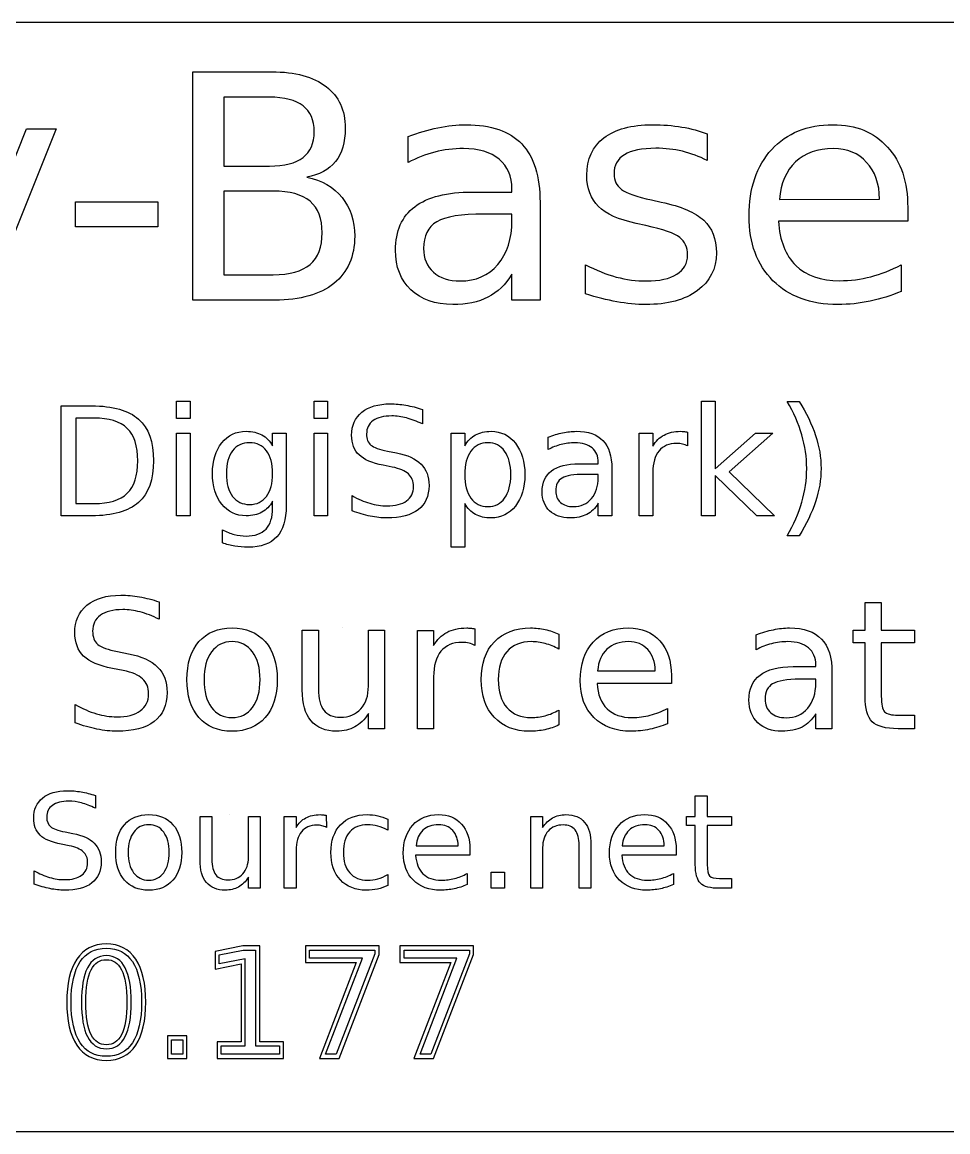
# Model space of a CAD drawing. Extents: x 9 to 461, y 6 to 31.
# Drawn here: x 81.01 to 101.88, y 5.5 to 30.5 of the extents above; entities that cross this region are included whole.
import ezdxf

# ---------------------------------------------------------------- set-up
doc = ezdxf.new("R2010")
doc.units = 0
doc.layers.get('0').update_dxf_attribs({"linetype": 'CONTINUOUS'})

msp = doc.modelspace()

# ---------------------------------------------------------------- linework, layer by layer
at = {"color": 7}
for p, q in [((13.675, 30.5), (153.675, 30.5)), ((82.908203, 9.732375), (82.908203, 9.732422)), ((82.908203, 9.636722), (82.908203, 9.636722)), ((85.984375, 9.687502), (85.359375, 9.562502)), ((85.359375, 9.562502), (85.359375, 9.164064)), ((85.453125, 9.484375), (85.994141, 9.593752)), ((86.367188, 9.6875), (85.984375, 9.687502)), ((85.994141, 9.593752), (86.271484, 9.593752)), ((86.271484, 9.593752), (86.271484, 7.433596)), ((86.367188, 7.527344), (86.367188, 9.6875)), ((87.394531, 9.687502), (87.394531, 9.640632)), ((89.056641, 9.6875), (87.394531, 9.687502)), ((87.394531, 9.640632), (87.394531, 9.316413)), ((87.490234, 9.593752), (88.962891, 9.593752)), ((87.490234, 9.410156), (87.490234, 9.593752)), ((88.962891, 9.509772), (88.091797, 7.25)), ((88.962891, 9.593752), (88.962891, 9.509772)), ((89.056641, 9.492195), (89.056641, 9.6875)), ((89.525391, 9.687502), (89.525391, 9.640632)), ((91.1875, 9.6875), (89.525391, 9.687502)), ((89.525391, 9.640632), (89.525391, 9.316413)), ((89.619141, 9.593752), (91.091797, 9.593752)), ((89.619141, 9.410156), (89.619141, 9.593752)), ((91.091797, 9.509772), (90.222656, 7.25)), ((91.091797, 9.593752), (91.091797, 9.509772)), ((91.1875, 9.492188), (91.1875, 9.6875)), ((82.908203, 9.470705), (82.908203, 9.470705)), ((82.908203, 9.376955), (82.908203, 9.376955)), ((85.359375, 9.164064), (85.945312, 9.281252)), ((85.453125, 9.28125), (85.453125, 9.484375)), ((86.039062, 9.398438), (85.453125, 9.28125)), ((85.945312, 9.281252), (85.945312, 7.527346)), ((86.039062, 7.433594), (86.039062, 9.398438)), ((87.394531, 9.316413), (88.542969, 9.316413)), ((88.681641, 9.410156), (87.490234, 9.410156)), ((88.542969, 9.316413), (87.710938, 7.154304)), ((87.849609, 7.25), (88.681641, 9.410156)), ((88.158203, 7.154304), (89.056641, 9.492195)), ((89.525391, 9.316413), (90.673828, 9.316413)), ((90.8125, 9.410156), (89.619141, 9.410156)), ((90.673828, 9.316413), (89.841797, 7.154304)), ((89.980469, 7.25), (90.8125, 9.410156)), ((90.287109, 7.154304), (91.1875, 9.492188)), ((84.722656, 7.664067), (84.283203, 7.664063)), ((84.283203, 7.664063), (84.283203, 7.617193)), ((84.283203, 7.617193), (84.283203, 7.154302)), ((84.378906, 7.570313), (84.628906, 7.570313)), ((84.378906, 7.25), (84.378906, 7.570313)), ((84.628906, 7.570313), (84.628906, 7.25)), ((84.722656, 7.154302), (84.722656, 7.664067)), ((85.945312, 7.527346), (85.40625, 7.527346)), ((85.40625, 7.527346), (85.40625, 7.480476)), ((86.904297, 7.527344), (86.367188, 7.527344)), ((86.904297, 7.154304), (86.904297, 7.527344)), ((82.240234, 7.453125), (82.240234, 7.451125)), ((84.628906, 7.25), (84.378906, 7.25)), ((85.40625, 7.480476), (85.40625, 7.154304)), ((85.5, 7.25), (85.5, 7.433594)), ((85.5, 7.433594), (86.039062, 7.433594)), ((86.810547, 7.25), (85.5, 7.25)), ((86.271484, 7.433596), (86.810547, 7.433596)), ((86.810547, 7.433596), (86.810547, 7.25)), ((88.091797, 7.25), (87.849609, 7.25)), ((90.222656, 7.25), (89.980469, 7.25)), ((84.283203, 7.154302), (84.722656, 7.154302)), ((85.40625, 7.154304), (86.904297, 7.154304)), ((87.710938, 7.154304), (88.158203, 7.154304)), ((89.841797, 7.154304), (90.287109, 7.154304)), ((153.675, 5.5), (13.675, 5.5))]:
    msp.add_line(p, q, dxfattribs=at)
at = {"color": 3}
for p, q in [((84.858388, 29.38199), (86.636057, 29.38199)), ((84.858388, 24.238462), (84.858388, 29.38199)), ((85.554297, 28.810104), (85.554297, 27.259811)), ((86.584381, 28.810104), (85.554297, 28.810104)), ((79.900895, 25.079066), (81.106679, 28.096969)), ((81.778472, 28.096969), (80.083485, 23.880173)), ((81.106679, 28.096969), (81.778472, 28.096969)), ((89.709082, 27.335604), (89.709082, 27.921269)), ((96.454579, 27.983281), (96.454579, 27.383835)), ((96.454579, 27.983281), (96.454579, 27.983281)), ((85.554297, 27.259811), (86.584381, 27.259811)), ((85.554297, 26.694816), (85.554297, 24.810348)), ((86.670508, 26.694816), (85.554297, 26.694816)), ((91.162913, 26.674145), (92.051747, 26.674145)), ((92.051747, 26.674145), (92.051747, 26.736157)), ((98.080664, 26.50878), (100.340646, 26.512225)), ((82.20911, 26.453659), (84.066016, 26.453659)), ((82.20911, 25.888663), (82.20911, 26.453659)), ((84.066016, 26.453659), (84.066016, 25.888663)), ((92.685645, 26.439878), (92.685645, 24.238462)), ((92.685645, 26.439878), (92.685645, 26.439878)), ((95.200564, 26.495), (95.417605, 26.446769)), ((100.974544, 26.32619), (100.974544, 26.016132)), ((100.974544, 26.32619), (100.974544, 26.32619)), ((92.051747, 26.178051), (91.421295, 26.178051)), ((92.051747, 26.036802), (92.051747, 26.178051)), ((100.974544, 26.016132), (98.059993, 26.016132)), ((84.066016, 25.888663), (82.20911, 25.888663)), ((95.073096, 25.916226), (94.85261, 25.9679)), ((93.712283, 24.37971), (93.712283, 25.034278)), ((100.826405, 25.034277), (100.826405, 24.434831)), ((85.554297, 24.810348), (86.670508, 24.810348)), ((92.051747, 24.238462), (92.051747, 24.824129)), ((86.704959, 24.238462), (84.858388, 24.238462)), ((92.685645, 24.238462), (92.051747, 24.238462)), ((81.888231, 21.856418), (82.577046, 21.856418)), ((81.888231, 19.378342), (81.888231, 21.856418)), ((84.490792, 21.960986), (84.796195, 21.960986)), ((84.490792, 21.574253), (84.490792, 21.960986)), ((84.796195, 21.960986), (84.796195, 21.574253)), ((87.591292, 21.960986), (87.896695, 21.960986)), ((87.591292, 21.574253), (87.591292, 21.960986)), ((87.896695, 21.960986), (87.896695, 21.574253)), ((90.032853, 21.775088), (90.032853, 21.448108)), ((90.032855, 21.775087), (90.032853, 21.775088)), ((96.323484, 21.960986), (96.630547, 21.960986)), ((96.323484, 19.378342), (96.323484, 21.960986)), ((96.630547, 21.960986), (96.630547, 20.435632)), ((98.258807, 21.957666), (98.524374, 21.957666)), ((98.258807, 21.957666), (98.258807, 21.957666)), ((82.22351, 21.580892), (82.22351, 19.653868)), ((82.6285, 21.580892), (82.22351, 21.580892)), ((84.796195, 21.574253), (84.490792, 21.574253)), ((87.896695, 21.574253), (87.591292, 21.574253)), ((96.009781, 21.265516), (96.011442, 20.951829)), ((84.490792, 21.237314), (84.796195, 21.237314)), ((84.490792, 19.378342), (84.490792, 21.237314)), ((84.796195, 21.237314), (84.796195, 19.378342)), ((86.656827, 20.955145), (86.656827, 21.23731)), ((86.656827, 21.23731), (86.962229, 21.23731)), ((86.962229, 21.23731), (86.962229, 19.609053)), ((87.591292, 21.237314), (87.896695, 21.237314)), ((87.591292, 19.378342), (87.591292, 21.237314)), ((87.896695, 21.237314), (87.896695, 19.378342)), ((90.680176, 18.671268), (90.680176, 21.237314)), ((90.680176, 21.237314), (90.987238, 21.237314)), ((90.987238, 21.237314), (90.987238, 20.955149)), ((92.869448, 20.870508), (92.869448, 21.152674)), ((94.922615, 19.378349), (94.922615, 21.237321)), ((94.922615, 21.237321), (95.229677, 21.237321)), ((95.229677, 21.237321), (95.229677, 20.948517)), ((96.630547, 20.435632), (97.541775, 21.237314)), ((97.931828, 21.237314), (96.945908, 20.367581)), ((97.541775, 21.237314), (97.931828, 21.237314)), ((89.247771, 20.837299), (89.450266, 20.795799)), ((89.352338, 20.477126), (89.148183, 20.516966)), ((93.569882, 20.551818), (93.99811, 20.551818)), ((93.99811, 20.551818), (93.99811, 20.581698)), ((86.656827, 20.329405), (86.656827, 20.329405)), ((92.026271, 20.306168), (92.026271, 20.306168)), ((93.99811, 20.312804), (93.694367, 20.312807)), ((93.99811, 20.244754), (93.99811, 20.312804)), ((94.303512, 20.438967), (94.303512, 20.438952)), ((94.303512, 20.438952), (94.303512, 19.378342)), ((95.229677, 20.357629), (95.229677, 19.378349)), ((97.574971, 19.378342), (96.630547, 20.286251)), ((96.630547, 20.286251), (96.630547, 19.378342)), ((96.945908, 20.367581), (97.973323, 19.378342)), ((88.447749, 19.487884), (88.447749, 19.833122)), ((82.22351, 19.653868), (82.6285, 19.653868)), ((86.656827, 19.554276), (86.656827, 19.705318)), ((90.987238, 19.657188), (90.987238, 18.671268)), ((90.987238, 19.657188), (90.987238, 19.657188)), ((93.99811, 19.378342), (93.99811, 19.660507)), ((82.577046, 19.378342), (81.888231, 19.378342)), ((84.796195, 19.378342), (84.490792, 19.378342)), ((87.896695, 19.378342), (87.591292, 19.378342)), ((94.303512, 19.378342), (93.99811, 19.378342)), ((95.229677, 19.378349), (94.922615, 19.378349)), ((96.630547, 19.378342), (96.323484, 19.378342)), ((97.973323, 19.378342), (97.574971, 19.378342)), ((85.524845, 18.769198), (85.524845, 19.0663)), ((98.524374, 18.930197), (98.258807, 18.930197)), ((90.987238, 18.671268), (90.680176, 18.671268)), ((84.098504, 17.439572), (84.098504, 17.049713)), ((84.098504, 17.439559), (84.098504, 17.439572)), ((100.01345, 16.798383), (100.01345, 17.427698)), ((100.01345, 17.427698), (100.379561, 17.427698)), ((100.379561, 17.427698), (100.379561, 16.798383)), ((85.743033, 16.851815), (85.743033, 16.851815)), ((87.324239, 15.456635), (87.324239, 16.798383)), ((87.324239, 16.798383), (87.688371, 16.798383)), ((87.688371, 16.798383), (87.688371, 15.470488)), ((88.240507, 16.851815), (88.240507, 16.851815)), ((88.816389, 15.541731), (88.816389, 16.798383)), ((88.816389, 16.798383), (89.180521, 16.798383)), ((89.180521, 16.798383), (89.180521, 14.581926)), ((89.920657, 14.581922), (89.920657, 16.798379)), ((89.920657, 16.798379), (90.286768, 16.798379)), ((90.286768, 16.798379), (90.286768, 16.454036)), ((91.216891, 16.832062), (91.218867, 16.457998)), ((99.746288, 16.515389), (99.746288, 16.798383)), ((99.746288, 16.798383), (100.01345, 16.798383)), ((100.379561, 16.798383), (101.129594, 16.798383)), ((101.129594, 16.798383), (101.129594, 16.515389)), ((85.743033, 16.543094), (85.743033, 16.543094)), ((93.11275, 16.713295), (93.11275, 16.713286)), ((93.11275, 16.713286), (93.11275, 16.372902)), ((97.557531, 16.361023), (97.557531, 16.69745)), ((100.01345, 16.515389), (99.746288, 16.515389)), ((100.01345, 15.31217), (100.01345, 16.515389)), ((101.129594, 16.515389), (100.379561, 16.515389)), ((100.379561, 16.515389), (100.379561, 15.31217)), ((83.162447, 16.321446), (83.403882, 16.271966)), ((98.903237, 15.981065), (98.903237, 16.016685)), ((83.287123, 15.891992), (83.043708, 15.939492)), ((93.983497, 15.886073), (95.281707, 15.888052)), ((95.645839, 15.781187), (95.645839, 15.603079)), ((95.645839, 15.781181), (95.645839, 15.781187)), ((98.39266, 15.981065), (98.903237, 15.981065)), ((99.267369, 15.846494), (99.267369, 14.581926)), ((99.267369, 15.846489), (99.267369, 15.846494)), ((90.286768, 15.74952), (90.286768, 14.581922)), ((95.645839, 15.603079), (93.971623, 15.603079)), ((98.903237, 15.696093), (98.541084, 15.696091)), ((98.903237, 15.614953), (98.903237, 15.696093)), ((87.324239, 15.456635), (87.324239, 15.456635)), ((82.208579, 14.712526), (82.208579, 15.124154)), ((93.11275, 15.003454), (93.11275, 14.667027)), ((95.560743, 15.039067), (95.560743, 14.694725)), ((88.816389, 14.581926), (88.816389, 14.922311)), ((98.903237, 14.581926), (98.903237, 14.918353)), ((100.755565, 14.886689), (101.129592, 14.886689)), ((101.129592, 14.886689), (101.129592, 14.581926)), ((89.180521, 14.581926), (88.816389, 14.581926)), ((90.286768, 14.581922), (89.920657, 14.581922)), ((99.267369, 14.581926), (98.903237, 14.581926)), ((101.129592, 14.581926), (100.755565, 14.581926)), ((82.661255, 13.075518), (82.661262, 13.075529)), ((82.661262, 13.075529), (82.661262, 12.790439)), ((96.186405, 12.60665), (96.186405, 13.066846)), ((96.186405, 13.066846), (96.45413, 13.066846)), ((96.45413, 13.066846), (96.45413, 12.60665)), ((83.863852, 12.645723), (83.863852, 12.645723)), ((85.020131, 11.625476), (85.020131, 12.60665)), ((85.020131, 12.60665), (85.286408, 12.60665)), ((85.286408, 12.60665), (85.286408, 11.635606)), ((85.690165, 12.645723), (85.690165, 12.645723)), ((86.111284, 11.687704), (86.111284, 12.60665)), ((86.111284, 12.60665), (86.377562, 12.60665)), ((86.377562, 12.60665), (86.377562, 10.985832)), ((86.918803, 10.985831), (86.918803, 12.60665)), ((86.918803, 12.60665), (87.186527, 12.60665)), ((87.186527, 12.60665), (87.186527, 12.354844)), ((87.866696, 12.631295), (87.868139, 12.357738)), ((89.253069, 12.544427), (89.253069, 12.544422)), ((89.253069, 12.544422), (89.253069, 12.295511)), ((92.475892, 10.985832), (92.475892, 12.60665)), ((92.475892, 12.60665), (92.743616, 12.60665)), ((92.743616, 12.60665), (92.743616, 12.354844)), ((95.991039, 12.399706), (95.991039, 12.60665)), ((95.991039, 12.60665), (96.186405, 12.60665)), ((96.45413, 12.60665), (97.002603, 12.60665)), ((97.002603, 12.60665), (97.002603, 12.399706)), ((81.976754, 12.257879), (82.153307, 12.221699)), ((83.863852, 12.419966), (83.863852, 12.419966)), ((96.186405, 12.399706), (95.991039, 12.399706)), ((96.186405, 11.519833), (96.186405, 12.399706)), ((97.002603, 12.399706), (96.45413, 12.399706)), ((96.45413, 12.399706), (96.45413, 11.519834)), ((82.067921, 11.943848), (81.88992, 11.978578)), ((87.186524, 11.839655), (87.186524, 10.985831)), ((89.889819, 11.939513), (90.839154, 11.94096)), ((91.105432, 11.86281), (91.105432, 11.732566)), ((91.105432, 11.862809), (91.105432, 11.86281)), ((92.74362, 11.901883), (92.74362, 10.985832)), ((93.567049, 10.985832), (93.567049, 11.955428)), ((93.833326, 11.964113), (93.833326, 11.964111)), ((93.833326, 11.964111), (93.833326, 10.985832)), ((94.538092, 11.939513), (95.487428, 11.94096)), ((95.753705, 11.86281), (95.753705, 11.732566)), ((95.753705, 11.862809), (95.753705, 11.86281)), ((85.020127, 11.625476), (85.020131, 11.625476)), ((91.105432, 11.732566), (89.881136, 11.732566)), ((95.753705, 11.732566), (94.529409, 11.732566)), ((81.279223, 11.081338), (81.279223, 11.382347)), ((89.253069, 11.294086), (89.253069, 11.048069)), ((91.043204, 11.32013), (91.043204, 11.068324)), ((91.5801, 11.35341), (91.88545, 11.35341)), ((91.5801, 10.985832), (91.5801, 11.35341)), ((91.88545, 11.35341), (91.88545, 10.985832)), ((95.691477, 11.32013), (95.691477, 11.068324)), ((86.111284, 10.985832), (86.111284, 11.234743)), ((96.729085, 11.208694), (97.002598, 11.208694)), ((97.002598, 11.208694), (97.002598, 10.985831)), ((86.377562, 10.985832), (86.111284, 10.985832)), ((87.186524, 10.985831), (86.918803, 10.985831)), ((91.88545, 10.985832), (91.5801, 10.985832)), ((92.74362, 10.985832), (92.475892, 10.985832)), ((93.833326, 10.985832), (93.567049, 10.985832)), ((97.002598, 10.985831), (96.72909, 10.985831))]:
    msp.add_line(p, q, dxfattribs=at)
for points in [[(86.636057, 29.38199), (87.166602, 29.38199), (87.57542, 29.271747), (87.862511, 29.051261)], [(87.862511, 29.051261), (88.149602, 28.830775), (88.293148, 28.517271), (88.293148, 28.11075)], [(87.342302, 28.617179), (87.176937, 28.745796), (86.924297, 28.810104), (86.584381, 28.810104)], [(87.593794, 28.034958), (87.593794, 28.294488), (87.509963, 28.488562), (87.342302, 28.617179)], [(87.342302, 27.449291), (87.509963, 27.577908), (87.593794, 27.77313), (87.593794, 28.034958)], [(88.293148, 28.11075), (88.293148, 27.796098), (88.219653, 27.545754), (88.072662, 27.359719)], [(89.709082, 27.921269), (89.941052, 28.010842), (90.166132, 28.077447), (90.384321, 28.121085)], [(90.384321, 28.121085), (90.60251, 28.16702), (90.814958, 28.189987), (91.021664, 28.189987)], [(91.021664, 28.189987), (91.579769, 28.189987), (91.996626, 28.045293), (92.272233, 27.755905)], [(94.125695, 27.893709), (94.382928, 28.091227), (94.748108, 28.189987), (95.221235, 28.189987)], [(95.221235, 28.189987), (95.455502, 28.189987), (95.675988, 28.172761), (95.882693, 28.13831)], [(95.882693, 28.13831), (96.089399, 28.103859), (96.280028, 28.052183), (96.454579, 27.983281)], [(97.908409, 27.631881), (98.250622, 28.003952), (98.711116, 28.189987), (99.289892, 28.189987)], [(99.289892, 28.189987), (99.808953, 28.189987), (100.21892, 28.022326), (100.519791, 27.687003)], [(92.272233, 27.755905), (92.547841, 27.466517), (92.685645, 27.027841), (92.685645, 26.439878)], [(93.739844, 27.053105), (93.739844, 27.415989), (93.868461, 27.69619), (94.125695, 27.893709)], [(90.311974, 27.573315), (90.102972, 27.520491), (89.902008, 27.441253), (89.709082, 27.335604)], [(90.956207, 27.652552), (90.735721, 27.652552), (90.520977, 27.62614), (90.311974, 27.573315)], [(91.762359, 27.411396), (91.57173, 27.572167), (91.303013, 27.652552), (90.956207, 27.652552)], [(94.587337, 27.514748), (94.43116, 27.418286), (94.353071, 27.273592), (94.353071, 27.080666)], [(95.297027, 27.659442), (94.982375, 27.659442), (94.745812, 27.611211), (94.587337, 27.514748)], [(95.896474, 27.59054), (95.703549, 27.636475), (95.503733, 27.659442), (95.297027, 27.659442)], [(96.454579, 27.383835), (96.275434, 27.475704), (96.089399, 27.544606), (95.896474, 27.59054)], [(97.398535, 26.12982), (97.398535, 26.761421), (97.568493, 27.262108), (97.908409, 27.631881)], [(99.296782, 27.652552), (98.943086, 27.652552), (98.65944, 27.552644), (98.445844, 27.352829)], [(100.047813, 27.342493), (99.859481, 27.549199), (99.609137, 27.652552), (99.296782, 27.652552)], [(100.519791, 27.687003), (100.82296, 27.353977), (100.974544, 26.900373), (100.974544, 26.32619)], [(86.584381, 27.259811), (86.924297, 27.259811), (87.176937, 27.322971), (87.342302, 27.449291)], [(88.072662, 27.359719), (87.925671, 27.173684), (87.709779, 27.057699), (87.424984, 27.011764)], [(92.051747, 26.736157), (92.051747, 27.027842), (91.955284, 27.252921), (91.762359, 27.411396)], [(98.445844, 27.352829), (98.234545, 27.153013), (98.112818, 26.871664), (98.080664, 26.50878)], [(100.340646, 26.512225), (100.336053, 26.859032), (100.238442, 27.135788), (100.047813, 27.342493)], [(87.424984, 27.011764), (87.767197, 26.938269), (88.032469, 26.784388), (88.220801, 26.550121)], [(94.001671, 26.346861), (93.82712, 26.519116), (93.739844, 26.75453), (93.739844, 27.053105)], [(94.353071, 27.080666), (94.353071, 26.933675), (94.409341, 26.817691), (94.521881, 26.732712)], [(87.500776, 26.463994), (87.321631, 26.617875), (87.044875, 26.694816), (86.670508, 26.694816)], [(88.220801, 26.550121), (88.41143, 26.318152), (88.506744, 26.027615), (88.506744, 25.678512)], [(89.860667, 26.343416), (90.152352, 26.563902), (90.586434, 26.674145), (91.162913, 26.674145)], [(94.521881, 26.732712), (94.63442, 26.650029), (94.860648, 26.570792), (95.200564, 26.495)], [(87.772939, 25.754304), (87.772939, 26.075847), (87.682218, 26.31241), (87.500776, 26.463994)], [(89.426585, 25.361564), (89.426585, 25.795646), (89.571279, 26.12293), (89.860667, 26.343416)], [(94.85261, 25.9679), (94.459869, 26.050583), (94.176223, 26.176903), (94.001671, 26.346861)], [(95.417605, 26.446769), (95.867764, 26.350306), (96.18701, 26.213651), (96.375342, 26.036803)], [(90.35676, 26.002351), (90.159241, 25.885218), (90.060482, 25.685402), (90.060482, 25.402905)], [(91.421295, 26.178051), (90.909124, 26.178051), (90.554279, 26.119485), (90.35676, 26.002351)], [(91.731353, 25.04117), (91.944949, 25.291513), (92.051747, 25.623391), (92.051747, 26.036802)], [(96.375342, 26.036803), (96.565971, 25.862251), (96.661285, 25.617649), (96.661285, 25.302997)], [(97.93597, 24.67599), (97.57768, 25.034279), (97.398535, 25.518889), (97.398535, 26.12982)], [(98.059993, 26.016132), (98.087553, 25.579753), (98.218467, 25.246727), (98.452734, 25.017054)], [(87.500776, 25.04117), (87.682218, 25.197347), (87.772939, 25.435059), (87.772939, 25.754304)], [(95.834462, 25.650954), (95.719625, 25.742823), (95.465837, 25.831247), (95.073096, 25.916226)], [(88.506744, 25.678512), (88.506744, 25.219166), (88.350566, 24.864321), (88.038211, 24.613978)], [(96.010162, 25.254768), (96.010162, 25.427023), (95.951595, 25.559085), (95.834462, 25.650954)], [(89.774539, 24.469284), (89.54257, 24.692067), (89.426585, 24.989493), (89.426585, 25.361564)], [(90.060482, 25.402905), (90.060482, 25.177825), (90.133977, 24.99868), (90.280968, 24.86547)], [(95.769005, 24.820686), (95.929776, 24.924039), (96.010162, 25.068733), (96.010162, 25.254768)], [(96.661285, 25.302997), (96.661285, 24.944707), (96.518888, 24.661061), (96.234093, 24.452058)], [(86.670508, 24.810348), (87.044875, 24.810348), (87.321631, 24.887289), (87.500776, 25.04117)], [(90.887305, 24.669099), (91.238705, 24.669099), (91.520054, 24.793123), (91.731353, 25.04117)], [(93.712283, 25.034278), (93.94655, 24.912551), (94.177371, 24.820682), (94.404747, 24.758671)], [(98.452734, 25.017054), (98.689297, 24.789678), (99.01773, 24.67599), (99.438031, 24.67599)], [(100.144276, 24.76556), (100.373949, 24.825273), (100.601325, 24.914846), (100.826405, 25.034277)], [(90.280968, 24.86547), (90.430256, 24.734556), (90.632368, 24.669099), (90.887305, 24.669099)], [(92.051747, 24.824129), (91.907053, 24.589862), (91.72676, 24.416459), (91.510867, 24.303919)], [(94.404747, 24.758671), (94.632124, 24.698958), (94.857203, 24.669101), (95.079986, 24.669101)], [(95.079986, 24.669101), (95.378561, 24.669101), (95.608234, 24.719629), (95.769005, 24.820686)], [(99.438031, 24.67599), (99.681484, 24.67599), (99.916899, 24.705847), (100.144276, 24.76556)], [(88.038211, 24.613978), (87.725856, 24.363634), (87.281438, 24.238462), (86.704959, 24.238462)], [(99.400135, 24.138555), (98.784612, 24.138555), (98.296557, 24.3177), (97.93597, 24.67599)], [(90.718495, 24.138555), (90.323458, 24.138555), (90.008806, 24.248798), (89.774539, 24.469284)], [(91.510867, 24.303919), (91.294974, 24.193676), (91.03085, 24.138555), (90.718495, 24.138555)], [(94.418528, 24.200565), (94.195745, 24.239612), (93.96033, 24.299327), (93.712283, 24.37971)], [(96.234093, 24.452058), (95.951595, 24.243056), (95.562299, 24.138555), (95.066206, 24.138555)], [(100.826405, 24.434831), (100.599028, 24.338368), (100.36591, 24.264873), (100.12705, 24.214345)], [(95.066206, 24.138555), (94.8595, 24.138555), (94.643607, 24.159225), (94.418528, 24.200565)], [(100.12705, 24.214345), (99.88819, 24.163818), (99.645885, 24.138555), (99.400135, 24.138555)], [(82.577046, 21.856418), (83.057281, 21.856418), (83.409711, 21.756277), (83.634337, 21.555995)], [(88.668502, 21.71202), (88.823417, 21.838165), (89.036424, 21.901237), (89.307524, 21.901237)], [(89.307524, 21.901237), (89.42371, 21.901237), (89.542109, 21.890724), (89.66272, 21.869697)], [(89.66272, 21.869697), (89.783332, 21.84867), (89.90671, 21.817134), (90.032855, 21.775087)], [(98.587447, 21.202458), (98.515522, 21.451428), (98.405976, 21.703164), (98.258807, 21.957666)], [(98.524374, 21.957666), (98.690354, 21.696525), (98.814286, 21.440916), (98.896169, 21.19084)], [(83.378728, 21.348521), (83.220494, 21.503435), (82.970418, 21.580892), (82.6285, 21.580892)], [(83.634337, 21.555995), (83.858963, 21.35682), (83.971276, 21.044778), (83.971276, 20.61987)], [(88.43779, 21.194164), (88.43779, 21.413257), (88.514694, 21.585875), (88.668502, 21.71202)], [(88.922449, 21.522795), (88.823968, 21.451977), (88.774727, 21.351283), (88.774727, 21.220712)], [(89.345697, 21.629022), (89.16312, 21.629022), (89.022037, 21.593613), (88.922449, 21.522795)], [(89.672677, 21.584212), (89.559811, 21.614085), (89.450818, 21.629022), (89.345697, 21.629022)], [(90.032853, 21.448108), (89.905602, 21.508968), (89.785544, 21.554336), (89.672677, 21.584212)], [(83.617739, 20.61987), (83.617739, 20.951829), (83.538069, 21.194713), (83.378728, 21.348521)], [(85.509907, 21.021537), (85.64933, 21.195262), (85.833015, 21.282125), (86.06096, 21.282125)], [(86.06096, 21.282125), (86.19817, 21.282125), (86.316015, 21.255015), (86.414496, 21.200795)], [(91.229569, 21.200799), (91.32805, 21.255019), (91.445342, 21.282129), (91.581445, 21.282129)], [(91.581445, 21.282129), (91.807178, 21.282129), (91.990309, 21.1925), (92.130838, 21.013242)], [(93.194768, 21.248944), (93.299889, 21.271077), (93.402243, 21.282144), (93.50183, 21.282144)], [(93.50183, 21.282144), (93.770717, 21.282144), (93.971553, 21.212432), (94.104337, 21.073009)], [(95.480307, 21.199146), (95.583214, 21.254473), (95.708252, 21.282136), (95.855421, 21.282136)], [(95.855421, 21.282136), (95.876448, 21.282136), (95.899684, 21.280469), (95.925131, 21.277136)], [(95.925131, 21.277136), (95.950584, 21.274936), (95.978801, 21.271063), (96.009781, 21.265516)], [(85.300773, 20.329401), (85.300773, 20.6171), (85.370484, 20.847812), (85.509907, 21.021537)], [(86.135651, 21.02652), (85.971884, 21.02652), (85.84408, 20.965661), (85.752237, 20.843942)], [(86.519064, 20.843942), (86.428328, 20.965661), (86.300524, 21.02652), (86.135651, 21.02652)], [(86.414496, 21.200795), (86.512977, 21.146575), (86.593754, 21.064692), (86.656827, 20.955145)], [(88.60543, 20.750998), (88.49367, 20.857225), (88.43779, 21.004947), (88.43779, 21.194164)], [(88.774727, 21.220712), (88.774727, 21.111165), (88.80737, 21.028176), (88.872657, 20.971743)], [(90.987238, 20.955149), (91.051418, 21.065802), (91.132195, 21.147685), (91.229569, 21.200799)], [(91.506755, 21.02652), (91.345201, 21.02652), (91.21795, 20.962341), (91.125001, 20.833984)], [(91.886848, 20.833984), (91.795006, 20.962341), (91.668308, 21.02652), (91.506755, 21.02652)], [(92.130838, 21.013242), (92.272474, 20.833984), (92.343292, 20.598293), (92.343292, 20.306168)], [(92.869448, 21.152674), (92.981207, 21.195827), (93.089647, 21.227917), (93.194768, 21.248944)], [(93.470294, 21.023204), (93.364067, 21.023204), (93.260607, 21.010481), (93.159912, 20.985034)], [(93.858687, 20.907019), (93.766845, 20.984476), (93.637381, 21.023204), (93.470294, 21.023204)], [(94.104337, 21.073009), (94.23712, 20.933586), (94.303512, 20.722239), (94.303512, 20.438967)], [(95.229677, 20.948517), (95.293857, 21.061383), (95.3774, 21.144926), (95.480307, 21.199146)], [(95.765792, 21.009929), (95.593173, 21.009929), (95.46039, 20.953496), (95.367441, 20.84063)], [(95.898576, 20.994989), (95.858743, 21.004949), (95.814481, 21.009929), (95.765792, 21.009929)], [(98.696993, 20.445591), (98.696993, 20.7012), (98.660478, 20.953489), (98.587447, 21.202458)], [(98.896169, 21.19084), (98.979159, 20.940764), (99.020654, 20.692348), (99.020654, 20.445591)], [(85.752237, 20.843942), (85.661502, 20.722224), (85.616134, 20.550712), (85.616134, 20.329405)], [(86.656827, 20.329405), (86.656827, 20.550712), (86.610906, 20.722224), (86.519064, 20.843942)], [(89.148183, 20.516966), (88.898107, 20.566759), (88.717189, 20.64477), (88.60543, 20.750998)], [(88.872657, 20.971743), (88.93905, 20.916416), (89.064088, 20.871602), (89.247771, 20.837299)], [(89.450266, 20.795799), (89.700343, 20.748219), (89.88458, 20.664123), (90.002979, 20.54351)], [(91.125001, 20.833984), (91.033159, 20.706733), (90.987238, 20.530794), (90.987238, 20.306168)], [(92.026271, 20.306168), (92.026271, 20.530794), (91.979797, 20.706733), (91.886848, 20.833984)], [(93.159912, 20.985034), (93.059218, 20.959581), (92.962397, 20.921405), (92.869448, 20.870508)], [(93.99811, 20.581698), (93.99811, 20.722228), (93.951636, 20.830668), (93.858687, 20.907019)], [(95.367441, 20.84063), (95.275598, 20.72887), (95.229677, 20.56787), (95.229677, 20.357629)], [(96.011442, 20.951829), (95.977142, 20.971749), (95.93952, 20.986136), (95.898576, 20.994989)], [(83.378728, 19.88624), (83.538069, 20.041154), (83.617739, 20.285697), (83.617739, 20.61987)], [(83.971276, 20.61987), (83.971276, 20.192749), (83.85841, 19.879047), (83.632677, 19.678765)], [(90.002979, 20.54351), (90.122484, 20.424005), (90.182237, 20.263558), (90.182237, 20.062169)], [(92.942479, 20.392478), (93.083008, 20.498705), (93.292143, 20.551818), (93.569882, 20.551818)], [(85.509907, 19.638926), (85.370484, 19.812651), (85.300773, 20.04281), (85.300773, 20.329401)], [(85.616134, 20.329405), (85.616134, 20.109206), (85.661502, 19.938247), (85.752237, 19.816528)], [(86.519064, 19.816528), (86.610906, 19.938247), (86.656827, 20.109206), (86.656827, 20.329405)], [(89.719154, 20.322765), (89.645016, 20.39137), (89.522744, 20.442824), (89.352338, 20.477126)], [(89.83202, 20.03728), (89.83202, 20.158999), (89.794398, 20.25416), (89.719154, 20.322765)], [(90.987238, 20.306168), (90.987238, 20.081542), (91.033159, 19.90505), (91.125001, 19.776693)], [(91.886848, 19.776693), (91.979797, 19.90505), (92.026271, 20.081542), (92.026271, 20.306168)], [(92.343292, 20.306168), (92.343292, 20.014044), (92.272474, 19.778353), (92.130838, 19.599095)], [(92.733344, 19.919435), (92.733344, 20.12857), (92.803056, 20.286251), (92.942479, 20.392478)], [(93.694367, 20.312807), (93.44761, 20.312807), (93.276651, 20.28459), (93.18149, 20.228157)], [(98.587447, 19.685404), (98.660478, 19.936587), (98.696993, 20.189982), (98.696993, 20.445591)], [(99.020654, 20.445591), (99.020654, 20.197728), (98.979159, 19.948206), (98.896169, 19.697023)], [(89.675999, 19.715279), (89.780013, 19.790524), (89.83202, 19.897857), (89.83202, 20.03728)], [(90.182237, 20.062169), (90.182237, 19.822052), (90.10146, 19.640027), (89.939907, 19.516096)], [(93.18149, 20.228157), (93.086328, 20.171724), (93.038747, 20.075455), (93.038747, 19.939352)], [(93.843749, 19.765072), (93.946656, 19.885684), (93.99811, 20.045578), (93.99811, 20.244754)], [(82.6285, 19.653868), (82.970418, 19.653868), (83.220494, 19.731325), (83.378728, 19.88624)], [(85.752237, 19.816528), (85.84408, 19.694809), (85.971884, 19.63395), (86.135651, 19.63395)], [(86.135651, 19.63395), (86.300524, 19.63395), (86.428328, 19.694809), (86.519064, 19.816528)], [(88.447749, 19.833122), (88.583852, 19.756771), (88.717189, 19.699232), (88.84776, 19.660503)], [(91.125001, 19.776693), (91.21795, 19.649442), (91.345201, 19.585816), (91.506755, 19.585816)], [(91.506755, 19.585816), (91.668308, 19.585816), (91.795006, 19.649442), (91.886848, 19.776693)], [(92.900984, 19.489548), (92.789224, 19.596881), (92.733344, 19.740177), (92.733344, 19.919435)], [(93.038747, 19.939352), (93.038747, 19.830912), (93.074156, 19.744603), (93.144974, 19.680424)], [(93.437098, 19.585814), (93.606397, 19.585814), (93.741948, 19.645567), (93.843749, 19.765072)], [(83.632677, 19.678765), (83.406945, 19.478483), (83.055068, 19.378342), (82.577046, 19.378342)], [(86.06096, 19.378338), (85.833015, 19.378338), (85.64933, 19.465201), (85.509907, 19.638926)], [(86.656827, 19.705318), (86.593754, 19.595771), (86.512977, 19.513888), (86.414496, 19.459668)], [(86.507445, 19.081234), (86.607033, 19.185248), (86.656827, 19.342929), (86.656827, 19.554276)], [(86.962229, 19.609053), (86.962229, 19.292586), (86.891964, 19.057448), (86.751435, 18.90364)], [(88.84776, 19.660503), (88.978331, 19.621776), (89.106688, 19.602413), (89.232833, 19.602413)], [(89.232833, 19.602413), (89.424263, 19.602413), (89.571985, 19.640035), (89.675999, 19.715279)], [(89.939907, 19.516096), (89.77946, 19.392165), (89.543768, 19.330199), (89.232833, 19.330199)], [(91.229569, 19.409878), (91.132194, 19.464098), (91.051417, 19.546535), (90.987238, 19.657188)], [(92.130838, 19.599095), (91.990309, 19.419837), (91.807178, 19.330208), (91.581445, 19.330208)], [(93.144974, 19.680424), (93.216899, 19.617351), (93.314273, 19.585814), (93.437098, 19.585814)], [(93.99811, 19.660507), (93.928398, 19.547641), (93.841535, 19.464098), (93.737522, 19.409878)], [(98.258807, 18.930197), (98.405976, 19.183592), (98.515522, 19.435328), (98.587447, 19.685404)], [(98.896169, 19.697023), (98.814286, 19.44584), (98.690354, 19.190232), (98.524374, 18.930197)], [(86.414496, 19.459668), (86.316015, 19.405448), (86.19817, 19.378338), (86.06096, 19.378338)], [(88.857719, 19.370039), (88.726042, 19.396599), (88.589385, 19.435881), (88.447749, 19.487884)], [(89.232833, 19.330199), (89.115541, 19.330199), (88.990503, 19.343479), (88.857719, 19.370039)], [(91.581445, 19.330208), (91.445342, 19.330208), (91.32805, 19.356765), (91.229569, 19.409878)], [(93.355768, 19.330208), (93.165445, 19.330208), (93.01385, 19.383321), (92.900984, 19.489548)], [(93.737522, 19.409878), (93.633508, 19.356765), (93.506257, 19.330208), (93.355768, 19.330208)], [(85.524845, 19.0663), (85.614474, 19.017613), (85.702997, 18.981651), (85.790413, 18.958413)], [(86.05764, 18.923553), (86.257922, 18.923553), (86.407857, 18.976113), (86.507445, 19.081234)], [(85.802031, 18.696168), (85.70687, 18.711661), (85.614474, 18.736005), (85.524845, 18.769198)], [(85.790413, 18.958413), (85.877829, 18.935173), (85.966905, 18.923553), (86.05764, 18.923553)], [(86.751435, 18.90364), (86.610906, 18.748725), (86.395685, 18.671268), (86.105774, 18.671268)], [(86.105774, 18.671268), (85.998441, 18.671268), (85.897193, 18.679568), (85.802031, 18.696168)], [(82.471783, 17.364356), (82.656488, 17.514759), (82.910457, 17.58996), (83.23369, 17.58996)], [(83.23369, 17.58996), (83.372219, 17.58996), (83.513386, 17.577427), (83.657192, 17.55236)], [(83.657192, 17.55236), (83.800997, 17.527293), (83.948101, 17.489693), (84.098504, 17.439559)], [(82.196705, 16.746915), (82.196705, 17.00814), (82.288398, 17.213954), (82.471783, 17.364356)], [(83.279207, 17.265419), (83.061519, 17.265419), (82.893306, 17.223201), (82.774567, 17.138764)], [(83.669065, 17.211989), (83.534495, 17.247609), (83.404542, 17.265419), (83.279207, 17.265419)], [(82.774567, 17.138764), (82.657148, 17.054327), (82.598438, 16.934269), (82.598438, 16.77859)], [(84.098504, 17.049713), (83.946782, 17.122276), (83.803636, 17.176368), (83.669065, 17.211989)], [(82.598438, 16.77859), (82.598438, 16.647977), (82.637358, 16.549028), (82.715198, 16.481743)], [(84.994979, 16.543094), (85.175726, 16.748908), (85.425077, 16.851815), (85.743033, 16.851815)], [(85.743033, 16.851815), (86.05967, 16.851815), (86.308361, 16.748908), (86.489108, 16.543094)], [(90.286768, 16.454036), (90.363289, 16.588607), (90.462897, 16.688215), (90.585594, 16.752862)], [(90.585594, 16.752862), (90.708291, 16.818829), (90.857374, 16.851812), (91.032843, 16.851812)], [(91.032843, 16.851812), (91.05791, 16.851812), (91.085616, 16.849845), (91.115963, 16.845912)], [(91.115963, 16.845912), (91.14631, 16.843245), (91.179952, 16.838629), (91.216891, 16.832062)], [(91.656222, 16.541122), (91.855439, 16.748255), (92.127879, 16.851822), (92.47354, 16.851822)], [(92.47354, 16.851822), (92.585682, 16.851822), (92.695185, 16.839949), (92.80205, 16.816202)], [(92.80205, 16.816202), (92.908915, 16.793775), (93.012482, 16.759473), (93.11275, 16.713295)], [(93.884548, 16.531214), (94.081127, 16.744944), (94.34565, 16.851809), (94.678119, 16.851809)], [(94.678119, 16.851809), (94.976285, 16.851809), (95.211783, 16.755499), (95.384614, 16.562878)], [(97.557531, 16.69745), (97.690782, 16.748903), (97.820076, 16.787163), (97.945411, 16.81223)], [(97.945411, 16.81223), (98.070746, 16.838617), (98.192783, 16.85181), (98.311522, 16.85181)], [(98.311522, 16.85181), (98.632117, 16.85181), (98.871573, 16.768693), (99.029892, 16.602459)], [(82.396582, 16.218528), (82.263331, 16.345183), (82.196705, 16.521312), (82.196705, 16.746915)], [(84.725838, 15.688175), (84.725838, 16.052308), (84.815552, 16.337281), (84.994979, 16.543094)], [(85.743033, 16.543094), (85.547774, 16.543094), (85.393413, 16.466574), (85.279952, 16.313533)], [(86.204135, 16.311554), (86.090674, 16.465914), (85.936973, 16.543094), (85.743033, 16.543094)], [(86.489108, 16.543094), (86.669855, 16.337281), (86.760228, 16.052308), (86.760228, 15.688175)], [(90.925978, 16.527258), (90.720165, 16.527258), (90.561846, 16.459973), (90.451023, 16.325403)], [(91.084297, 16.509448), (91.036804, 16.521321), (90.984031, 16.527258), (90.925978, 16.527258)], [(91.218867, 16.457998), (91.177967, 16.481745), (91.13311, 16.498895), (91.084297, 16.509448)], [(91.359375, 15.688182), (91.359375, 16.049676), (91.458324, 16.333989), (91.656222, 16.541122)], [(92.489372, 16.543097), (92.253214, 16.543097), (92.069829, 16.467896), (91.939216, 16.317494)], [(92.80205, 16.499557), (92.699143, 16.528584), (92.594917, 16.543097), (92.489372, 16.543097)], [(93.59166, 15.66838), (93.59166, 16.031193), (93.689289, 16.318804), (93.884548, 16.531214)], [(94.682077, 16.543094), (94.478902, 16.543094), (94.315966, 16.485704), (94.193269, 16.370923)], [(95.113494, 16.364986), (95.00531, 16.483725), (94.861504, 16.543094), (94.682077, 16.543094)], [(95.384614, 16.562878), (95.558764, 16.371577), (95.645839, 16.111011), (95.645839, 15.781181)], [(98.273922, 16.543093), (98.147267, 16.543093), (98.023911, 16.52792), (97.903853, 16.497573)], [(98.737003, 16.404565), (98.6275, 16.496917), (98.473139, 16.543093), (98.273922, 16.543093)], [(99.029892, 16.602459), (99.18821, 16.436224), (99.267369, 16.184234), (99.267369, 15.846489)], [(82.715198, 16.481743), (82.794357, 16.415776), (82.94344, 16.362344), (83.162447, 16.321446)], [(83.403882, 16.271966), (83.702048, 16.215233), (83.921715, 16.114964), (84.062882, 15.971161)], [(85.279952, 16.313533), (85.166491, 16.161811), (85.10976, 15.953358), (85.10976, 15.688175)], [(86.374327, 15.688175), (86.374327, 15.95072), (86.317596, 16.158513), (86.204135, 16.311554)], [(90.451023, 16.325403), (90.34152, 16.192152), (90.286768, 16.000191), (90.286768, 15.74952)], [(91.939216, 16.317494), (91.808603, 16.168411), (91.743297, 15.958639), (91.743297, 15.688178)], [(93.11275, 16.372902), (93.009843, 16.429635), (92.906277, 16.471854), (92.80205, 16.499557)], [(94.193269, 16.370923), (94.071892, 16.256142), (94.001968, 16.094526), (93.983497, 15.886073)], [(95.281707, 15.888052), (95.27904, 16.087269), (95.222969, 16.246247), (95.113494, 16.364986)], [(97.903853, 16.497573), (97.783795, 16.467226), (97.668354, 16.42171), (97.557531, 16.361023)], [(98.903237, 16.016685), (98.903237, 16.184238), (98.847826, 16.313532), (98.737003, 16.404565)], [(83.043708, 15.939492), (82.745542, 15.998859), (82.529833, 16.091871), (82.396582, 16.218528)], [(83.724477, 15.707947), (83.636082, 15.789745), (83.490298, 15.851093), (83.287123, 15.891992)], [(84.062882, 15.971161), (84.205369, 15.828675), (84.276612, 15.637374), (84.276612, 15.397258)], [(97.395255, 15.227074), (97.395255, 15.476425), (97.478372, 15.664428), (97.644606, 15.791083)], [(97.644606, 15.791083), (97.81216, 15.917738), (98.061511, 15.981065), (98.39266, 15.981065)], [(83.859047, 15.367563), (83.859047, 15.512688), (83.81419, 15.62615), (83.724477, 15.707947)], [(84.994979, 14.833257), (84.815552, 15.04039), (84.725838, 15.325362), (84.725838, 15.688175)], [(85.10976, 15.688175), (85.10976, 15.422992), (85.165831, 15.21388), (85.277973, 15.060839)], [(86.204135, 15.062818), (86.317596, 15.215859), (86.374327, 15.424312), (86.374327, 15.688175)], [(86.760228, 15.688175), (86.760228, 15.325362), (86.669855, 15.04039), (86.489108, 14.833257)], [(88.644218, 15.029176), (88.758999, 15.154511), (88.816389, 15.325363), (88.816389, 15.541731)], [(91.654243, 14.839201), (91.457664, 15.048972), (91.359375, 15.331966), (91.359375, 15.688182)], [(91.743297, 15.688178), (91.743297, 15.417718), (91.808603, 15.207287), (91.939216, 15.056884)], [(93.90038, 14.833251), (93.694567, 15.039064), (93.59166, 15.317441), (93.59166, 15.66838)], [(93.971623, 15.603079), (93.987456, 15.352408), (94.062658, 15.161107), (94.197227, 15.029176)], [(97.929579, 15.595163), (97.816118, 15.527878), (97.759387, 15.413098), (97.759387, 15.250821)], [(98.541084, 15.696091), (98.246876, 15.696091), (98.043041, 15.662448), (97.929579, 15.595163)], [(98.719192, 15.043028), (98.841889, 15.186834), (98.903237, 15.377476), (98.903237, 15.614953)], [(83.673023, 14.983641), (83.797039, 15.073355), (83.859047, 15.201329), (83.859047, 15.367563)], [(84.276612, 15.397258), (84.276612, 15.110965), (84.180302, 14.893937), (83.987681, 14.746174)], [(87.522137, 14.762013), (87.390205, 14.920332), (87.324239, 15.151872), (87.324239, 15.456635)], [(87.688371, 15.470488), (87.688371, 15.260716), (87.72927, 15.103057), (87.811068, 14.997512)], [(97.759387, 15.250821), (97.759387, 15.121528), (97.801605, 15.018621), (97.886042, 14.9421)], [(100.173745, 14.738266), (100.066882, 14.843811), (100.01345, 15.035113), (100.01345, 15.31217)], [(100.379561, 15.31217), (100.379561, 15.131423), (100.403968, 15.015322), (100.452781, 14.963869)], [(82.208579, 15.124154), (82.370855, 15.033121), (82.529833, 14.964516), (82.685513, 14.91834)], [(85.277973, 15.060839), (85.391434, 14.909118), (85.546454, 14.833257), (85.743033, 14.833257)], [(85.743033, 14.833257), (85.936973, 14.833257), (86.090674, 14.909777), (86.204135, 15.062818)], [(88.179158, 14.841173), (88.375737, 14.841173), (88.530757, 14.903841), (88.644218, 15.029176)], [(91.939216, 15.056884), (92.069829, 14.907801), (92.253214, 14.83326), (92.489372, 14.83326)], [(92.80205, 14.87482), (92.906277, 14.903847), (93.009843, 14.946725), (93.11275, 15.003454)], [(94.197227, 15.029176), (94.333117, 14.898563), (94.52178, 14.833257), (94.763215, 14.833257)], [(95.168906, 14.884707), (95.300837, 14.919007), (95.43145, 14.97046), (95.560743, 15.039067)], [(97.595132, 14.714519), (97.461881, 14.842493), (97.395255, 15.013345), (97.395255, 15.227074)], [(98.234342, 14.829299), (98.436198, 14.829299), (98.597815, 14.900542), (98.719192, 15.043028)], [(82.685513, 14.91834), (82.841192, 14.87216), (82.994233, 14.84907), (83.144636, 14.84907)], [(83.144636, 14.84907), (83.372878, 14.84907), (83.549007, 14.893927), (83.673023, 14.983641)], [(85.743033, 14.524536), (85.425077, 14.524536), (85.175726, 14.627443), (84.994979, 14.833257)], [(86.489108, 14.833257), (86.308361, 14.627443), (86.05967, 14.524536), (85.743033, 14.524536)], [(88.101978, 14.524536), (87.847349, 14.524536), (87.654069, 14.603695), (87.522137, 14.762013)], [(87.811068, 14.997512), (87.892866, 14.893286), (88.015563, 14.841173), (88.179158, 14.841173)], [(88.816389, 14.922311), (88.727995, 14.78774), (88.625088, 14.687472), (88.507669, 14.621506)], [(92.449792, 14.524543), (92.116005, 14.524543), (91.850822, 14.629429), (91.654243, 14.839201)], [(92.489372, 14.83326), (92.594917, 14.83326), (92.699143, 14.847113), (92.80205, 14.87482)], [(94.741446, 14.52453), (94.387869, 14.52453), (94.107513, 14.627437), (93.90038, 14.833251)], [(94.763215, 14.833257), (94.903063, 14.833257), (95.038293, 14.850407), (95.168906, 14.884707)], [(97.886042, 14.9421), (97.971797, 14.866899), (98.087897, 14.829299), (98.234342, 14.829299)], [(98.903237, 14.918353), (98.82012, 14.783782), (98.716553, 14.684174), (98.592537, 14.619527)], [(100.452781, 14.963869), (100.502914, 14.912416), (100.603842, 14.886689), (100.755565, 14.886689)], [(82.697387, 14.572018), (82.540388, 14.603685), (82.377452, 14.650521), (82.208579, 14.712526)], [(83.144636, 14.524528), (83.004788, 14.524528), (82.855705, 14.540358), (82.697387, 14.572018)], [(83.987681, 14.746174), (83.79638, 14.59841), (83.515365, 14.524528), (83.144636, 14.524528)], [(88.507669, 14.621506), (88.391569, 14.556859), (88.256339, 14.524536), (88.101978, 14.524536)], [(92.796114, 14.560163), (92.687929, 14.536416), (92.572489, 14.524543), (92.449792, 14.524543)], [(93.11275, 14.667027), (93.011163, 14.619534), (92.905617, 14.583912), (92.796114, 14.560163)], [(95.159011, 14.56807), (95.021802, 14.539043), (94.882613, 14.52453), (94.741446, 14.52453)], [(95.560743, 14.694725), (95.43013, 14.639312), (95.29622, 14.597093), (95.159011, 14.56807)], [(98.137372, 14.524537), (97.910449, 14.524537), (97.729703, 14.587864), (97.595132, 14.714519)], [(98.592537, 14.619527), (98.468521, 14.5562), (98.316799, 14.524537), (98.137372, 14.524537)], [(100.755565, 14.581926), (100.47455, 14.581926), (100.28061, 14.634039), (100.173745, 14.738266)], [(81.270536, 12.569019), (81.270536, 12.760044), (81.337588, 12.910548), (81.471691, 13.020532)], [(81.471691, 13.020532), (81.606759, 13.130516), (81.792478, 13.185508), (82.028847, 13.185508)], [(82.028847, 13.185508), (82.130148, 13.185508), (82.233379, 13.176341), (82.338539, 13.158008)], [(82.338539, 13.158008), (82.443699, 13.139675), (82.551271, 13.112178), (82.661255, 13.075518)], [(81.693114, 12.855556), (81.607249, 12.793809), (81.564316, 12.706015), (81.564316, 12.592173)], [(82.062139, 12.948176), (81.902952, 12.948176), (81.779943, 12.917303), (81.693114, 12.855556)], [(82.347229, 12.909106), (82.248822, 12.935153), (82.153792, 12.948176), (82.062139, 12.948176)], [(82.661262, 12.790439), (82.550313, 12.843499), (82.445636, 12.883055), (82.347229, 12.909106)], [(81.416699, 12.182627), (81.319257, 12.275245), (81.270536, 12.404042), (81.270536, 12.569019)], [(81.564316, 12.592173), (81.564316, 12.49666), (81.592776, 12.424302), (81.649696, 12.375099)], [(83.316826, 12.419966), (83.449, 12.570471), (83.631342, 12.645723), (83.863852, 12.645723)], [(83.863852, 12.645723), (84.095397, 12.645723), (84.277257, 12.570471), (84.409431, 12.419966)], [(87.186527, 12.354844), (87.24248, 12.453251), (87.315321, 12.526091), (87.405048, 12.573365)], [(87.405048, 12.573365), (87.494772, 12.621605), (87.603791, 12.645725), (87.732106, 12.645725)], [(87.732106, 12.645725), (87.750439, 12.645725), (87.770699, 12.644292), (87.792886, 12.641425)], [(87.792886, 12.641425), (87.815079, 12.639492), (87.839683, 12.636115), (87.866696, 12.631295)], [(88.18796, 12.418523), (88.333641, 12.569992), (88.532866, 12.645727), (88.785637, 12.645727)], [(88.785637, 12.645727), (88.867642, 12.645727), (88.947718, 12.637044), (89.025865, 12.619677)], [(89.025865, 12.619677), (89.104012, 12.603277), (89.179746, 12.578194), (89.253069, 12.544427)], [(89.817461, 12.411282), (89.961212, 12.567575), (90.154648, 12.645722), (90.397771, 12.645722)], [(90.397771, 12.645722), (90.61581, 12.645722), (90.788022, 12.575294), (90.914407, 12.434437)], [(92.743616, 12.354844), (92.807289, 12.452286), (92.882059, 12.525126), (92.967925, 12.573365)], [(92.967925, 12.573365), (93.054755, 12.621605), (93.154609, 12.645725), (93.267487, 12.645725)], [(93.267487, 12.645725), (93.453688, 12.645725), (93.594545, 12.587839), (93.690057, 12.472066)], [(94.465734, 12.411282), (94.609485, 12.567575), (94.802922, 12.645722), (95.046045, 12.645722)], [(95.046045, 12.645722), (95.264083, 12.645722), (95.436295, 12.575294), (95.56268, 12.434437)], [(81.649696, 12.375099), (81.707583, 12.326859), (81.816602, 12.287786), (81.976754, 12.257879)], [(83.120012, 11.794794), (83.120012, 12.061071), (83.185617, 12.269461), (83.316826, 12.419966)], [(83.525217, 12.252096), (83.442246, 12.141147), (83.400761, 11.988713), (83.400761, 11.794794)], [(83.863852, 12.419966), (83.721065, 12.419966), (83.608187, 12.364009), (83.525217, 12.252096)], [(84.20104, 12.250649), (84.118069, 12.363527), (84.005673, 12.419966), (83.863852, 12.419966)], [(84.325495, 11.794794), (84.325495, 11.986783), (84.28401, 12.138735), (84.20104, 12.250649)], [(84.409431, 12.419966), (84.541604, 12.269461), (84.607691, 12.061071), (84.607691, 11.794794)], [(87.306638, 12.260778), (87.226562, 12.163336), (87.186524, 12.022962), (87.186524, 11.839655)], [(87.653956, 12.408388), (87.503451, 12.408388), (87.387679, 12.359185), (87.306638, 12.260778)], [(87.769729, 12.395368), (87.734996, 12.404048), (87.696405, 12.408388), (87.653956, 12.408388)], [(87.868139, 12.357738), (87.838232, 12.375105), (87.805429, 12.387648), (87.769729, 12.395368)], [(87.970886, 11.794798), (87.970886, 12.059145), (88.043244, 12.267054), (88.18796, 12.418523)], [(88.394904, 12.254995), (88.299391, 12.145976), (88.251635, 11.992577), (88.251635, 11.794799)], [(88.797214, 12.419971), (88.624519, 12.419971), (88.490416, 12.364979), (88.394904, 12.254995)], [(89.025865, 12.388131), (88.950612, 12.409358), (88.874395, 12.419971), (88.797214, 12.419971)], [(89.253069, 12.295511), (89.177816, 12.336998), (89.102082, 12.367871), (89.025865, 12.388131)], [(89.603281, 11.780321), (89.603281, 12.045634), (89.674674, 12.255954), (89.817461, 12.411282)], [(90.043217, 12.294066), (89.954458, 12.210131), (89.903326, 12.091947), (89.889819, 11.939513)], [(90.400665, 12.419969), (90.25209, 12.419969), (90.132941, 12.378001), (90.043217, 12.294066)], [(90.716146, 12.289725), (90.637035, 12.376554), (90.531874, 12.419969), (90.400665, 12.419969)], [(90.839154, 11.94096), (90.837221, 12.086641), (90.796218, 12.202896), (90.716146, 12.289725)], [(90.914407, 12.434437), (91.041757, 12.294545), (91.105432, 12.104002), (91.105432, 11.862809)], [(92.868075, 12.276698), (92.785105, 12.185044), (92.74362, 12.060106), (92.74362, 11.901883)], [(93.208158, 12.414178), (93.064407, 12.414178), (92.951046, 12.368351), (92.868075, 12.276698)], [(93.477329, 12.299852), (93.417516, 12.376069), (93.327792, 12.414178), (93.208158, 12.414178)], [(93.567049, 11.955428), (93.567049, 12.108827), (93.537142, 12.223635), (93.477329, 12.299852)], [(93.690057, 12.472066), (93.78557, 12.357258), (93.833326, 12.18794), (93.833326, 11.964113)], [(94.251555, 11.780321), (94.251555, 12.045634), (94.322948, 12.255954), (94.465734, 12.411282)], [(94.691491, 12.294066), (94.602732, 12.210131), (94.551599, 12.091947), (94.538092, 11.939513)], [(95.048939, 12.419969), (94.900364, 12.419969), (94.781215, 12.378001), (94.691491, 12.294066)], [(95.364419, 12.289725), (95.285308, 12.376554), (95.180148, 12.419969), (95.048939, 12.419969)], [(95.487428, 11.94096), (95.485495, 12.086641), (95.444492, 12.202896), (95.364419, 12.289725)], [(95.56268, 12.434437), (95.69003, 12.294545), (95.753705, 12.104002), (95.753705, 11.862809)], [(81.88992, 11.978578), (81.671881, 12.021991), (81.514141, 12.090008), (81.416699, 12.182627)], [(82.153307, 12.221699), (82.371346, 12.180212), (82.53198, 12.10689), (82.635211, 12.001731)], [(82.635211, 12.001731), (82.739406, 11.897536), (82.791504, 11.757644), (82.791504, 11.582055)], [(82.387743, 11.809262), (82.323103, 11.869075), (82.216496, 11.913937), (82.067921, 11.943848)], [(82.486153, 11.560351), (82.486153, 11.666476), (82.45335, 11.749447), (82.387743, 11.809262)], [(83.316826, 11.169621), (83.185617, 11.32109), (83.120012, 11.529481), (83.120012, 11.794794)], [(83.400761, 11.794794), (83.400761, 11.600875), (83.441764, 11.447958), (83.52377, 11.336045)], [(84.20104, 11.337492), (84.28401, 11.449405), (84.325495, 11.601839), (84.325495, 11.794794)], [(84.607691, 11.794794), (84.607691, 11.529481), (84.541604, 11.32109), (84.409431, 11.169621)], [(88.186513, 11.173967), (88.042762, 11.327366), (87.970886, 11.534309), (87.970886, 11.794798)], [(88.251635, 11.794799), (88.251635, 11.59702), (88.299391, 11.443139), (88.394904, 11.333155)], [(89.829038, 11.16962), (89.678533, 11.320125), (89.603281, 11.523692), (89.603281, 11.780321)], [(94.477311, 11.16962), (94.326807, 11.320125), (94.251555, 11.523692), (94.251555, 11.780321)], [(82.35012, 11.279602), (82.440809, 11.345209), (82.486153, 11.438792), (82.486153, 11.560351)], [(82.791504, 11.582055), (82.791504, 11.3727), (82.721076, 11.213995), (82.580219, 11.10594)], [(85.164843, 11.117524), (85.068366, 11.233297), (85.020127, 11.402614), (85.020127, 11.625476)], [(85.286408, 11.635606), (85.286408, 11.482207), (85.316315, 11.366917), (85.376128, 11.289735)], [(85.985382, 11.31289), (86.069317, 11.404543), (86.111284, 11.529481), (86.111284, 11.687704)], [(89.881136, 11.732566), (89.892709, 11.549259), (89.947701, 11.409367), (90.046112, 11.31289)], [(94.529409, 11.732566), (94.540989, 11.549259), (94.595981, 11.409367), (94.694385, 11.31289)], [(96.303625, 11.100157), (96.225478, 11.177338), (96.186405, 11.31723), (96.186405, 11.519833)], [(96.45413, 11.519834), (96.45413, 11.38766), (96.471977, 11.30276), (96.50767, 11.265134)], [(81.279223, 11.382347), (81.39789, 11.31578), (81.514145, 11.265612), (81.627988, 11.231842)], [(81.963729, 11.181192), (82.130635, 11.181192), (82.259432, 11.213995), (82.35012, 11.279602)], [(83.52377, 11.336045), (83.60674, 11.225096), (83.720101, 11.169621), (83.863852, 11.169621)], [(83.863852, 11.169621), (84.005673, 11.169621), (84.118069, 11.225578), (84.20104, 11.337492)], [(85.376128, 11.289735), (85.435941, 11.213518), (85.525665, 11.17541), (85.645299, 11.17541)], [(85.645299, 11.17541), (85.78905, 11.17541), (85.902411, 11.221237), (85.985382, 11.31289)], [(88.394904, 11.333155), (88.490416, 11.224136), (88.624519, 11.169626), (88.797214, 11.169626)], [(89.025865, 11.200016), (89.102082, 11.221243), (89.177816, 11.252599), (89.253069, 11.294086)], [(90.046112, 11.31289), (90.145483, 11.217377), (90.283446, 11.169621), (90.459999, 11.169621)], [(90.756666, 11.207251), (90.853143, 11.232338), (90.948656, 11.269964), (91.043204, 11.32013)], [(94.694385, 11.31289), (94.793756, 11.217377), (94.931719, 11.169621), (95.108272, 11.169621)], [(95.40494, 11.207251), (95.501417, 11.232338), (95.59693, 11.269964), (95.691477, 11.32013)], [(96.50767, 11.265134), (96.54433, 11.227507), (96.618135, 11.208694), (96.729085, 11.208694)], [(81.636671, 10.978589), (81.521863, 11.001742), (81.402714, 11.035992), (81.279223, 11.081338)], [(81.627988, 11.231842), (81.741831, 11.198075), (81.853745, 11.181192), (81.963729, 11.181192)], [(82.580219, 11.10594), (82.440327, 10.997886), (82.23483, 10.943859), (81.963729, 10.943859)], [(83.863852, 10.943865), (83.631342, 10.943865), (83.449, 11.019117), (83.316826, 11.169621)], [(84.409431, 11.169621), (84.277257, 11.019117), (84.095397, 10.943865), (83.863852, 10.943865)], [(85.58886, 10.943865), (85.402659, 10.943865), (85.26132, 11.001751), (85.164843, 11.117524)], [(85.885528, 11.014775), (85.800628, 10.967502), (85.701739, 10.943865), (85.58886, 10.943865)], [(86.111284, 11.234743), (86.046644, 11.136336), (85.971392, 11.063014), (85.885528, 11.014775)], [(88.768271, 10.943869), (88.524184, 10.943869), (88.330264, 11.020568), (88.186513, 11.173967)], [(88.797214, 11.169626), (88.874395, 11.169626), (88.950612, 11.179756), (89.025865, 11.200016)], [(89.253069, 11.048069), (89.178782, 11.013336), (89.1016, 10.987286), (89.021523, 10.969919)], [(90.44408, 10.943864), (90.185521, 10.943864), (89.980507, 11.019116), (89.829038, 11.16962)], [(90.459999, 11.169621), (90.562265, 11.169621), (90.661154, 11.182164), (90.756666, 11.207251)], [(91.043204, 11.068324), (90.947691, 11.027804), (90.849767, 10.996931), (90.749431, 10.975704)], [(95.092354, 10.943864), (94.833795, 10.943864), (94.62878, 11.019116), (94.477311, 11.16962)], [(95.108272, 11.169621), (95.210538, 11.169621), (95.309427, 11.182164), (95.40494, 11.207251)], [(95.691477, 11.068324), (95.595965, 11.027804), (95.498041, 10.996931), (95.397704, 10.975704)], [(96.72909, 10.985831), (96.523593, 10.985831), (96.381772, 11.02394), (96.303625, 11.100157)], [(81.963729, 10.943859), (81.861463, 10.943859), (81.752444, 10.955436), (81.636671, 10.978589)], [(89.021523, 10.969919), (88.942412, 10.952552), (88.857994, 10.943869), (88.768271, 10.943869)], [(90.749431, 10.975704), (90.649094, 10.954477), (90.547311, 10.943864), (90.44408, 10.943864)], [(95.397704, 10.975704), (95.297368, 10.954477), (95.195585, 10.943864), (95.092354, 10.943864)]]:
    msp.add_open_spline(points, degree=3, dxfattribs=at)
at = {"color": 7}
for points in [[(82.908203, 9.732422), (82.622401, 9.732422), (82.392692, 9.614833), (82.240234, 9.386719)], [(82.320312, 9.333987), (82.45746, 9.539193), (82.647456, 9.636722), (82.908203, 9.636722)], [(83.572266, 9.386672), (83.420901, 9.614866), (83.194006, 9.732375), (82.908203, 9.732375)], [(82.908203, 9.636722), (83.16895, 9.636722), (83.358077, 9.539112), (83.494141, 9.333987)], [(82.240234, 9.386719), (82.088797, 9.159563), (82.017578, 8.836985), (82.017578, 8.419922)], [(82.111328, 8.419925), (82.111328, 8.825952), (82.184318, 9.130001), (82.320312, 9.333987)], [(82.908203, 9.470705), (82.72276, 9.470705), (82.572263, 9.372305), (82.480469, 9.193361)], [(82.566406, 9.150393), (82.646636, 9.306784), (82.753958, 9.376955), (82.908203, 9.376955)], [(83.333984, 9.193361), (83.243274, 9.372465), (83.094635, 9.470705), (82.908203, 9.470705)], [(82.908203, 9.376955), (83.063636, 9.376955), (83.168918, 9.306625), (83.248047, 9.150393)], [(83.494141, 9.333987), (83.631158, 9.130007), (83.703125, 8.82591), (83.703125, 8.419925)], [(83.796875, 8.419875), (83.796875, 8.83698), (83.724855, 9.15951), (83.572266, 9.386672)], [(82.480469, 9.193361), (82.389699, 9.015317), (82.349609, 8.759259), (82.349609, 8.419924)], [(82.443359, 8.419924), (82.443359, 8.751255), (82.487329, 8.995282), (82.566406, 9.150393)], [(83.248047, 9.150393), (83.328107, 8.995337), (83.373047, 8.751204), (83.373047, 8.419924)], [(83.466797, 8.419924), (83.466797, 8.75931), (83.425947, 9.015262), (83.333984, 9.193361)], [(82.017578, 8.419922), (82.017578, 8.003933), (82.088898, 7.681276), (82.240234, 7.453125)], [(82.320312, 7.505862), (82.184757, 7.711017), (82.111328, 8.015822), (82.111328, 8.419925)], [(82.349609, 8.419924), (82.349609, 8.081665), (82.389809, 7.823527), (82.480469, 7.644533)], [(82.566406, 7.687502), (82.487226, 7.843841), (82.443359, 8.089694), (82.443359, 8.419924)], [(83.373047, 8.419924), (83.373047, 8.089746), (83.328217, 7.843786), (83.248047, 7.687502)], [(83.333984, 7.644533), (83.425834, 7.823582), (83.466797, 8.081613), (83.466797, 8.419924)], [(83.703125, 8.419925), (83.703125, 8.015043), (83.631255, 7.709071), (83.494141, 7.503909)], [(83.572266, 7.453078), (83.724753, 7.681236), (83.796875, 8.003844), (83.796875, 8.419875)], [(82.908203, 7.203128), (82.647393, 7.203128), (82.457419, 7.301748), (82.320312, 7.505862)], [(82.480469, 7.644533), (82.572319, 7.466653), (82.722862, 7.369143), (82.908203, 7.369143)], [(82.908203, 7.462893), (82.753857, 7.462893), (82.646581, 7.532223), (82.566406, 7.687502)], [(83.248047, 7.687502), (83.168967, 7.53239), (83.063737, 7.462893), (82.908203, 7.462893)], [(82.908203, 7.369143), (83.094535, 7.369143), (83.243217, 7.466493), (83.333984, 7.644533)], [(83.494141, 7.503909), (83.358119, 7.299877), (83.169013, 7.203128), (82.908203, 7.203128)], [(82.240234, 7.451125), (82.392734, 7.224096), (82.622464, 7.107375), (82.908203, 7.107375)], [(82.908203, 7.107375), (83.193943, 7.107375), (83.420859, 7.225968), (83.572266, 7.453078)]]:
    msp.add_open_spline(points, degree=3, dxfattribs=at)

doc.saveas('drawing.dxf')
